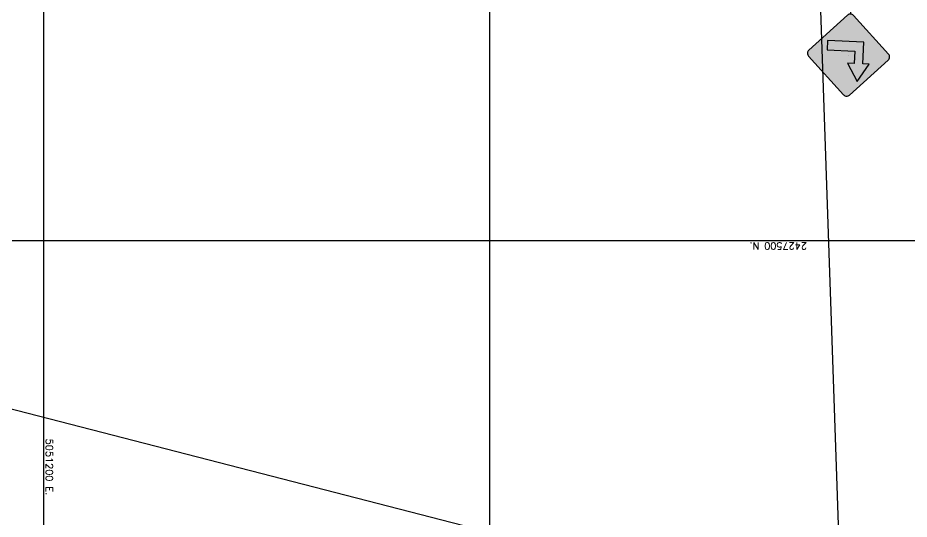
# Model space of a CAD drawing. Header units: metres. Extents: x 5050567 to 5051779, y 2427177 to 2427777.
# Drawn here: x 5051197.1 to 5051297, y 2427468.7 to 2427525 of the extents above; entities that cross this region are included whole.
import ezdxf
from ezdxf.enums import TextEntityAlignment as Align

# ---------------------------------------------------------------- set-up
doc = ezdxf.new("R2010")
doc.units = ezdxf.units.M
for name, color, linetype in [('GEN-COORD-IMPAR', 8, 'Continuous'), ('GEN-COORD-PAR', 8, 'Continuous'), ('Sen_Vert_Preventivas', 7, 'Continuous')]:
    doc.layers.add(name, color=color, linetype=linetype)
doc.styles.add('CORDENADAS', font='romans.shx')
doc.styles.add('TEXTO_ACCION_FASE', font='romans.shx', dxfattribs={"width": 0.8})

# ---------------------------------------------------------------- blocks, each defined once
blk = doc.blocks.new('*U84')
h = blk.add_hatch(color=40)
edge = h.paths.add_edge_path()
edge.add_line((18.19, -5.59), (23.35, -0.42))
edge.add_arc((22.92, 0), 0.6, 315, 405)
edge.add_line((23.35, 0.42), (18.19, 5.59))
edge.add_arc((17.76, 5.16), 0.6, 45, 135)
edge.add_line((17.34, 5.59), (12.18, 0.42))
edge.add_arc((12.6, 0), 0.6, 135, 225)
edge.add_line((12.18, -0.42), (17.34, -5.59))
edge.add_arc((17.76, -5.16), 0.6, 225, 315)
at = {"true_color": 0x000000}
h = blk.add_hatch(color=18, dxfattribs=at)
edge = h.paths.add_edge_path()
edge.add_line((18.08, -5.48), (23.24, -0.32))
edge.add_arc((22.92, 0), 0.45, 315, 405)
edge.add_line((23.24, 0.32), (18.08, 5.48))
edge.add_arc((17.76, 5.16), 0.45, 45, 135)
edge.add_line((17.44, 5.48), (12.28, 0.32))
edge.add_arc((12.6, 0), 0.45, 135, 225)
edge.add_line((12.28, -0.32), (17.44, -5.48))
edge.add_arc((17.76, -5.16), 0.45, 225, 315)
edge = h.paths.add_edge_path(flags=16)
edge.add_line((17.97, -5.37), (23.14, -0.21))
edge.add_arc((22.92, 0), 0.3, 315, 405)
edge.add_line((23.14, 0.21), (17.97, 5.37))
edge.add_arc((17.76, 5.16), 0.3, 45, 135)
edge.add_line((17.55, 5.37), (12.39, 0.21))
edge.add_arc((12.6, 0), 0.3, 135, 225)
edge.add_line((12.39, -0.21), (17.55, -5.37))
edge.add_arc((17.76, -5.16), 0.3, 225, 315)
blk.add_hatch(color=18, dxfattribs=at).paths.add_polyline_path([(21.39, 1.41), (18.9, 2.94), (18.9, 2.05), (15.86, 2.05), (15.86, -3.04), (17.18, -3.04), (17.18, 0.85), (18.9, 0.85), (18.9, -0.08)])
h = blk.add_hatch(color=250)
edge = h.paths.add_edge_path()
edge.add_ellipse((0, 0), major_axis=(-0.358, 0.358), ratio=1, start_angle=225, end_angle=225)
blk.add_hatch(color=250).paths.add_polyline_path([(3.35, -0.83), (-3.35, -0.83), (-3.35, -1.33), (3.35, -1.33)])
at = {"color": 18, "true_color": 0x000000}
blk.add_line((17.76, 0), (17.76, 0), dxfattribs=at)
at = {"color": 18, "linetype": 'Continuous', "lineweight": -3, "true_color": 0x000000}
blk.add_lwpolyline([(17.34, -5.59, 0.414214), (18.19, -5.59), (23.35, -0.42, 0.414214), (23.35, 0.42), (18.19, 5.59, 0.414214), (17.34, 5.59), (12.18, 0.42, 0.414214), (12.18, -0.42)], format="xyb", close=True, dxfattribs=at)
at = {"color": 18, "true_color": 0x000000}
blk.add_lwpolyline([(21.39, 1.41), (18.9, 2.94), (18.9, 2.05), (15.86, 2.05), (15.86, -3.04), (17.18, -3.04), (17.18, 0.85), (18.9, 0.85), (18.9, -0.08)], close=True, dxfattribs=at)
at = {"color": 250}
blk.add_lwpolyline([(-3.35, -0.83), (-3.35, -1.33), (3.35, -1.33), (3.35, -0.83)], close=True, dxfattribs=at)
blk.add_lwpolyline([(0, 0), (12, 0)], dxfattribs=at)
blk.add_ellipse((0, 0), major_axis=(-0.358, 0.358), ratio=1, start_param=3.926991, end_param=10.210176, dxfattribs=at)
at = {"style": 'TEXTO_ACCION_FASE', "width": 0.8}
blk.add_text('SP-02', height=1.3, dxfattribs=at).set_placement((6, -1.1), align=Align.MIDDLE_CENTER)
for tag, p in [('FASE_ACCION', (6, 1.3)), ('INTERNO', (0, -2.3))]:
    blk.add_attdef(tag, text='', height=1.3, dxfattribs=at).set_placement(p, align=Align.MIDDLE_CENTER)

msp = doc.modelspace()

# ---------------------------------------------------------------- linework, layer by layer
at = {"layer": 'GEN-COORD-IMPAR', "linetype": 'Continuous'}
for p, q in [((5051250, 2427234.672), (5051250, 2427668.409)), ((5051200, 2427232.958), (5051200, 2427666.695)), ((5051117.565, 2427500), (5051287.938, 2427500))]:
    msp.add_line(p, q, dxfattribs=at)
msp.add_lwpolyline([(5051126.807, 2427230.448), (5051111.953, 2427663.676), (5051282.126, 2427669.511), (5051296.98, 2427236.283)], close=True, dxfattribs=at)
at = {"layer": 'GEN-COORD-PAR', "linetype": 'Continuous'}
for p, q in [((5051250, 2427455.534), (5051250, 2427628.86)), ((5051200, 2427446.024), (5051200, 2427619.35)), ((5051100.203, 2427500), (5051483.781, 2427500)), ((5051200, 2427304.315), (5051200, 2427480.167))]:
    msp.add_line(p, q, dxfattribs=at)
msp.add_lwpolyline([(5050872.399, 2427564.71), (5051292.13, 2427456.391), (5051249.582, 2427291.519), (5050829.851, 2427399.839)], close=True, dxfattribs=at)

# ---------------------------------------------------------------- block references
at = {"layer": 'Sen_Vert_Preventivas', "xscale": 0.8, "yscale": 0.8, "zscale": 0.8, "rotation": 267.1598738181103}
msp.add_blockref('*U84', (5051290.901, 2427534.969), dxfattribs=at).add_auto_attribs({'INTERNO': 'INTERNO', 'FASE_ACCION': 'F_DIS_NUE'})

# ---------------------------------------------------------------- texts
at = {"layer": 'GEN-COORD-IMPAR', "style": 'CORDENADAS'}
msp.add_text('2427500 N.', height=0.8, rotation=180, dxfattribs=at).set_placement((5051285.538, 2427499.76))
at = {"layer": 'GEN-COORD-PAR', "style": 'CORDENADAS'}
msp.add_text('5051200 E.', height=0.8, rotation=270, dxfattribs=at).set_placement((5051200.24, 2427477.767))

doc.saveas('drawing.dxf')
